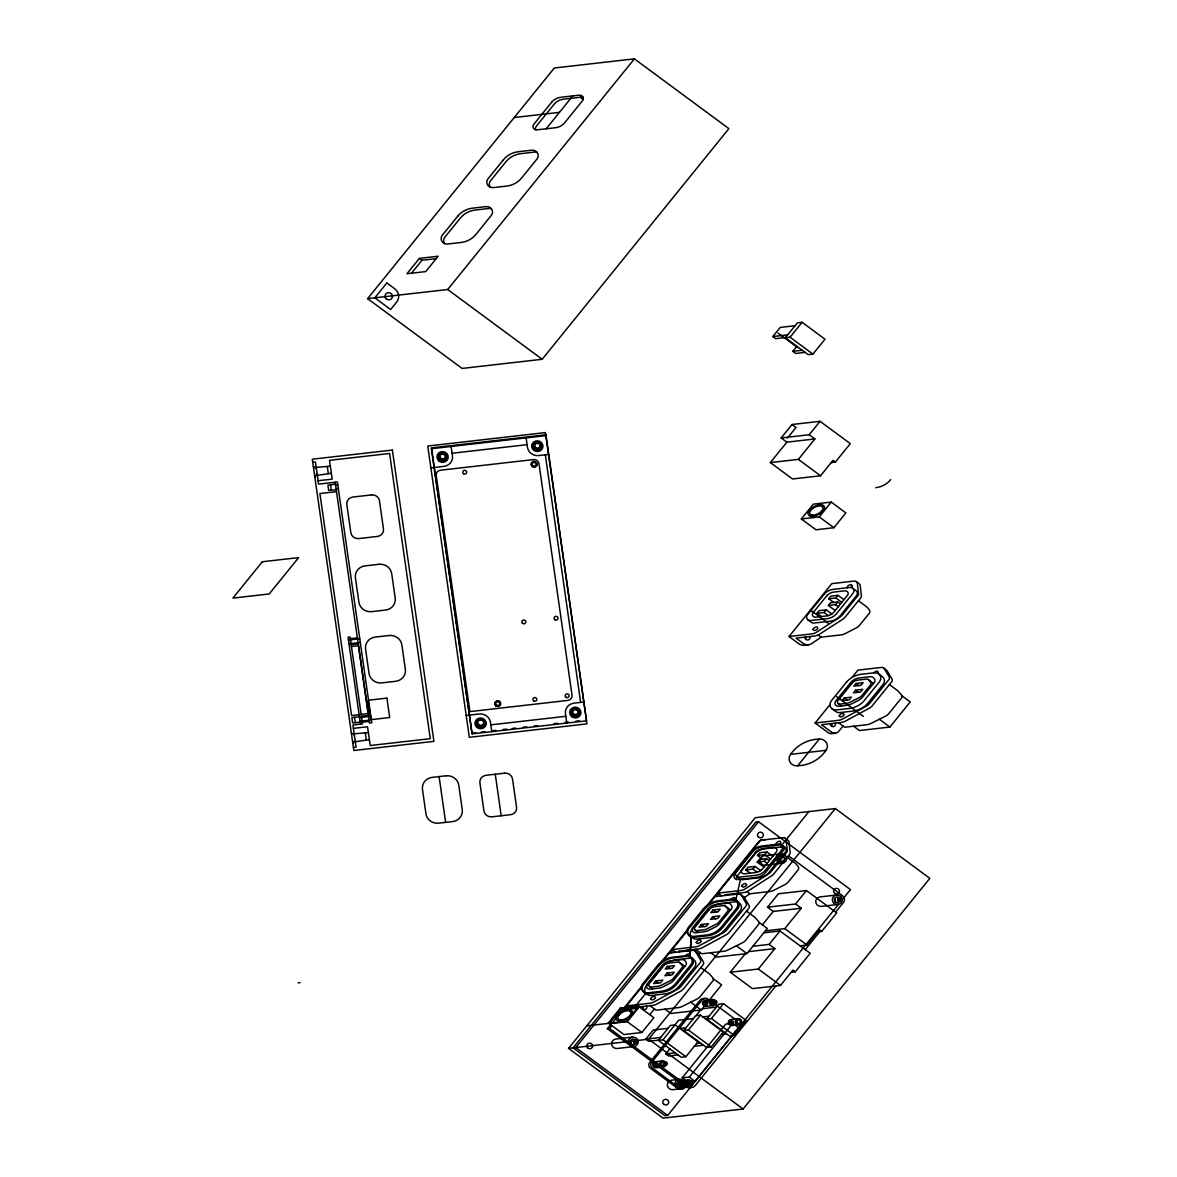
<?xml version="1.0" encoding="UTF-8"?>
<svg xmlns="http://www.w3.org/2000/svg" width="1177" height="1177" viewBox="0 0 1177 1177"><rect width="100%" height="100%" fill="white"/><g stroke="black" fill="none" stroke-linecap="round" stroke-linejoin="round"><path stroke-width="1.5" d="M643.466 991.755L647.041 994.403A5.664 5.37 8.8 0 0 651.234 995.507L664.431 994.006A22.657 21.495 8.8 0 0 679.379 985.929L694.71 967.008A5.664 5.37 8.8 0 0 693.636 959.446L689.781 956.607L691.296 936.995A5.65 5.355 8.8 0 1 691.37 930.595L706.891 911.425A22.657 21.495 8.8 0 1 721.854 903.347L735.375 901.803A5.65 5.355 8.8 0 1 738.111 902.141M689.781 956.607L691.414 937.039M431.4 448.717L431.532 447.863L545.966 434.799L586.514 720.824L472.08 733.889L431.4 448.717L545.834 435.637L545.966 434.799M472.08 733.889L431.532 447.863M740.524 879.263L735.743 900.317L737.994 901.979M852.133 586.131L851.368 584.601A4.811 4.576 8.8 0 0 847.396 586.646L847.366 587.75M367.607 298.649L554.323 68.001L634.388 58.85L728.887 128.631L542.17 359.294L462.105 368.43L367.607 298.649L447.687 289.513L542.17 359.294M419.409 258.366L406.977 273.726L425.721 271.593L438.153 256.218L419.409 258.366L421.984 260.264L436.196 258.646M411.494 273.211L421.984 260.264M546.143 128.793L572.758 95.925M447.687 289.513L634.388 58.85M314.833 477.009L317.143 474.154M352.835 743.393L355.145 740.539M785.471 337.549L775.672 338.667L772.818 336.563L780.204 327.427L795.049 325.735M785.309 337.755L797.388 322.851L802.111 322.307L824.989 339.197L812.91 354.1L808.187 354.645L785.309 337.755L790.047 337.21L812.91 354.1M790.047 337.21L802.111 322.307M805.112 352.364L795.681 353.453L792.827 351.334L796.903 346.303M786.869 442.169L770.346 462.576L798.389 459.383L814.911 438.962L786.869 442.169L781.145 437.947L792.018 424.514L820.06 421.307L850.309 443.641L835.346 462.12L831.212 462.59M787.325 438.212L796.02 427.472L792.018 424.514M781.145 437.947L809.188 434.74L820.06 421.307M770.346 462.576L792.518 478.965L820.56 475.758L833.007 460.398L835.346 462.12M801.331 518.954L813.322 504.153L831.256 502.108L845.88 512.922L833.904 527.708L815.97 529.768L801.331 518.954L819.266 516.909L833.904 527.708M819.266 516.909L831.256 502.108M789.017 636.507L831.83 583.63L854.178 581.07A2.84 2.692 8.8 0 1 857.386 583.527L858.504 593.752A2.84 2.692 8.8 0 1 857.93 595.65L842.305 614.968A11.284 10.711 8.8 0 1 839.745 617.248L816.5 632.196A11.284 10.711 8.8 0 1 811.6 633.932L789.017 636.507L798.815 643.76A7.445 7.062 8.8 0 0 804.318 645.217L808.525 644.731M827.519 594.856L812.954 612.849A2.84 2.692 8.8 0 0 815.587 617.204L826.592 615.939A11.284 10.711 8.8 0 0 834.052 611.922L847.631 595.15A2.84 2.692 8.8 0 0 844.983 590.81L833.978 592.06A11.284 10.711 8.8 0 0 826.519 596.092M821.355 616.542L817 613.32L819.163 610.628L826.283 609.818L831.874 613.953M833.64 602.433L828.74 598.813L830.903 596.136L838.024 595.312L843.953 599.696M835.199 610.51L828.387 605.478L830.565 602.786L837.671 601.977L840.452 604.022M817 613.32L824.106 612.511L826.283 609.818M828.74 598.813L835.847 598.004L838.024 595.312M828.387 605.478L835.508 604.669L837.671 601.977M835.376 733.242L831.815 733.639A4.855 4.605 8.8 0 1 828.225 732.697L815.117 723.002L829.844 704.802M852.03 677.408L857.915 670.125L881.47 667.433A2.84 2.692 8.8 0 1 884.31 668.801L889.047 676.701A2.84 2.692 8.8 0 1 888.841 679.673L869.597 703.449A11.329 10.74 8.8 0 1 866.301 706.171L842.497 719.044A11.329 10.74 8.8 0 1 838.318 720.353L815.117 723.002M844.262 697.976L842.085 700.653L849.206 699.844L851.383 697.152L844.262 697.976L847.116 700.08M856.003 683.469L853.825 686.147L860.946 685.338L863.124 682.66L856.003 683.469L858.857 685.573M855.65 690.134L853.472 692.812L860.593 692.002L862.77 689.31L855.65 690.134L858.504 692.238M568.55 1048.369L755.251 817.706L835.317 808.57L929.815 878.351L743.099 1108.999L663.034 1118.15L568.55 1048.369L648.615 1039.217L743.099 1108.999M797.697 765.771A35.957 34.118 8.8 0 0 825.916 750.455A7.445 7.062 8.8 0 0 819.148 739.068A35.957 34.118 8.8 0 0 790.591 754.383A7.445 7.062 8.8 0 0 797.697 765.771L819.442 738.906M842.305 899.684L850.456 889.606L758.547 821.723L575.744 1047.545L667.668 1115.428L838.51 904.377M843.026 726.018L838.583 731.505A4.855 4.605 8.8 0 1 831.786 732.285L821.531 724.708L841.172 722.457A11.329 10.74 8.8 0 0 845.366 721.148L869.156 708.289A11.329 10.74 8.8 0 0 872.451 705.553L891.695 681.777A2.84 2.692 8.8 0 0 891.901 678.805L887.178 670.905A2.84 2.692 8.8 0 0 886.428 670.096L883.574 667.992M607.906 1023.446L620.338 1008.086L639.096 1005.938L626.65 1021.298L586.764 1025.858M609.318 1023.74L627.253 1021.68L639.229 1006.894L653.868 1017.693L641.877 1032.494L623.942 1034.539L609.318 1023.74L621.294 1008.939L652.588 1005.393A11.329 10.74 8.8 0 0 656.766 1004.084L680.571 991.211A11.329 10.74 8.8 0 0 683.866 988.474L703.11 964.713A2.84 2.692 8.8 0 0 703.302 961.741L698.579 953.841A2.84 2.692 8.8 0 0 697.829 953.017L694.974 950.913M691.855 1087.445L689.619 1087.695A4.973 4.708 8.8 0 1 685.941 1086.724L607.347 1028.683L610.583 1024.667M623.53 1008.674L641.288 986.738M661.798 961.403L686.941 930.345M707.451 905.01L758.709 841.687A4.973 4.708 8.8 0 1 761.99 839.922L764.226 839.672M612.423 1022.931L622.913 1009.984L637.14 1008.351M629.371 1008.042L626.517 1005.923L641.244 987.724M663.431 960.329L669.33 953.046L692.87 950.354A2.84 2.692 8.8 0 1 695.725 951.722L700.447 959.623A2.84 2.692 8.8 0 1 700.241 962.595L680.997 986.37A11.329 10.74 8.8 0 1 677.702 989.092L653.912 1001.965A11.329 10.74 8.8 0 1 649.719 1003.275L626.517 1005.923M675.922 952.296L672.17 949.53L686.897 931.331M709.084 903.921L714.983 896.639L738.538 893.946A2.84 2.692 8.8 0 1 741.378 895.329L746.1 903.215A2.84 2.692 8.8 0 1 745.909 906.202L726.665 929.962A11.329 10.74 8.8 0 1 723.369 932.699L699.565 945.558A11.329 10.74 8.8 0 1 695.386 946.867L672.17 949.53M717.823 893.122L760.636 840.246L782.999 837.686A2.84 2.692 8.8 0 1 786.207 840.128L787.31 850.368A2.84 2.692 8.8 0 1 786.751 852.266L771.126 871.568A11.284 10.711 8.8 0 1 768.566 873.864L745.321 888.812A11.284 10.711 8.8 0 1 740.421 890.548L717.823 893.122L721.575 895.888M607.347 1028.683L609.583 1028.418L611.863 1025.608M625.767 1008.424L627.312 1006.512M670.728 952.884L672.979 950.119M716.396 896.477L718.632 893.711M756.325 851.471L741.76 869.465A2.84 2.692 8.8 0 0 744.408 873.805L755.413 872.554A11.284 10.711 8.8 0 0 762.873 868.523L776.437 851.765A2.84 2.692 8.8 0 0 773.804 847.411L762.799 848.676A11.284 10.711 8.8 0 0 755.34 852.692M655.663 980.897L653.485 983.575L660.606 982.766L662.783 980.088L655.663 980.897L658.517 983.001M667.403 966.391L665.226 969.083L672.347 968.259L674.524 965.581L667.403 966.391L670.257 968.509M701.315 924.489L699.138 927.182L706.259 926.373L708.436 923.68L701.315 924.489L704.184 926.608M713.056 909.998L710.879 912.675L717.999 911.866L720.177 909.174L713.056 909.998L715.925 912.101M750.161 873.143L745.806 869.935L747.983 867.243L755.104 866.434L760.695 870.553M762.461 859.048L757.547 855.429L759.724 852.736L766.845 851.927L772.759 856.297M667.05 973.055L664.887 975.733L671.993 974.924L674.171 972.246L667.05 973.055L669.919 975.159M712.718 916.648L710.54 919.34L717.646 918.531L719.824 915.838L712.718 916.648L715.572 918.766M764.005 867.111L757.194 862.094L759.371 859.401L766.492 858.592L769.258 860.637M745.806 869.935L752.927 869.112L755.104 866.434M757.547 855.429L764.667 854.62L766.845 851.927M757.194 862.094L764.314 861.27L766.492 858.592M781.822 845.027L808.908 811.586M649.984 1014.427L654.427 1008.939M698.77 954.164L700.094 952.546M853.619 726.224L859.46 730.534L889.886 727.062L910.218 701.948L901.891 695.798M658.458 1040.144L648.645 1041.262L645.79 1039.159L653.191 1030.022L668.021 1028.33M648.615 1039.217L835.317 808.57M658.296 1040.35L670.36 1025.432L675.098 1024.902L697.961 1041.792L685.897 1056.696L681.159 1057.226L658.296 1040.35L663.034 1039.806L685.897 1056.696M765.359 930.845L784.779 928.624L801.302 908.217L773.26 911.425L767.536 907.202L778.409 893.77L806.451 890.562L836.7 912.896L821.737 931.375L817.618 931.846M663.034 1039.806L678.57 1020.268L693.415 1018.576M762.387 924.857L773.26 911.425M763.741 932.831L779.998 930.978L810.232 953.311L795.284 971.79L792.945 970.054L780.498 985.429L752.456 988.621L730.284 972.246L745.232 953.782M696.004 1015.663L700.521 1010.072M678.084 1054.96L668.654 1056.034L665.799 1053.93L669.875 1048.898M665.02 1009.145L670.875 1013.456L701.301 1009.984L721.619 984.869L713.306 978.72M710.687 952.737L716.528 957.063L746.954 953.591L767.286 928.476L758.959 922.327M682.719 1030.522L688.413 1030.052L700.477 1015.148L723.34 1032.038L711.276 1046.941L706.553 1047.486L683.675 1030.596L695.739 1015.692L700.477 1015.148M767.536 907.202L795.578 903.995L806.451 890.562M706.671 1019.12L718.735 1004.216L723.472 1003.672L746.336 1020.562L734.271 1035.466L729.534 1036.01L706.671 1019.12L711.408 1018.576L734.271 1035.466M752.883 946.264L769.125 944.41L779.998 930.978M711.408 1018.576L723.472 1003.672M730.284 972.246L758.326 969.039L774.849 948.633L769.125 944.41M682.174 1077.882L725.665 1024.167L732.785 1023.357L738.494 1027.58L695.018 1081.295L687.898 1082.104L682.174 1077.882L689.295 1077.073L695.018 1081.295M689.295 1077.073L732.785 1023.357M689.81 1081.884L685.426 1087.298A4.237 4.031 8.8 0 1 679.482 1087.975L652.441 1068.01A4.237 4.031 8.8 0 1 651.631 1062.345L702.183 999.906A4.237 4.031 8.8 0 1 708.127 999.229L735.169 1019.194A4.237 4.031 8.8 0 1 735.978 1024.858L735.537 1025.388M800.066 945.793L806.951 945.013L819.398 929.653L821.737 931.375M775.849 985.958L695.136 1085.665A4.973 4.708 8.8 0 1 688.177 1086.459L609.583 1028.418M805.259 949.633L819.854 931.596M835.626 912.116L843.497 902.391A4.973 4.708 8.8 0 0 842.541 895.771L788.443 855.811M635.183 1006.394L645.746 993.447A5.65 5.355 8.8 0 1 645.717 987.003L661.239 967.818A22.657 21.495 8.8 0 1 676.201 959.755L689.722 958.21A5.65 5.355 8.8 0 1 692.459 958.549L692.429 958.534M858.416 600.711L866.713 606.846A2.84 2.692 8.8 0 1 867.243 607.347L869.317 609.951A2.84 2.692 8.8 0 1 869.317 613.217L859.681 625.134A11.284 10.711 8.8 0 1 856.165 627.974L844.983 633.697A11.284 10.711 8.8 0 1 841.04 634.889L821.075 637.169L811.939 643.466A7.445 7.062 8.8 0 1 803.023 643.275L796.079 638.14L814.469 636.036A11.284 10.711 8.8 0 0 819.354 634.315L842.6 619.367A11.284 10.711 8.8 0 0 845.16 617.072L860.799 597.769A2.84 2.692 8.8 0 0 861.358 595.871L860.255 585.631A2.84 2.692 8.8 0 0 859.136 583.748L856.282 581.629M744.335 897.61L749.881 893.77L769.846 891.489A11.284 10.711 8.8 0 0 773.804 890.312L784.985 884.589A11.284 10.711 8.8 0 0 788.487 881.75L798.138 869.832A2.84 2.692 8.8 0 0 798.124 866.552L796.064 863.962A2.84 2.692 8.8 0 0 795.52 863.447L787.222 857.312M317.304 475.317L331.384 473.286M355.322 741.716L369.387 739.671M336.21 489.691L328.648 490.397L327.897 485.174L335.43 484.159M360.191 722.178L352.629 722.884L351.879 717.661L359.412 716.646M514.231 117.523L559.458 112.359M772.818 336.563L787.648 334.856M792.827 351.334L802.258 350.26M312.729 462.267L315.407 461.958L318.57 484.1L337.387 481.996L371.755 722.81L369.504 723.061L335.151 482.202M316.186 467.387L330.369 466.195M452.086 453.248L527.09 444.671M318.084 480.746L332.208 479.142L329.531 460.339L389.602 453.483L430.282 738.67L370.211 745.527L367.533 726.739L353.409 728.357M430.87 467.872L443.935 466.372A9.96 9.445 8.8 0 0 452.454 455.852L451.115 446.451M548.511 454.425L538.654 455.558A9.96 9.445 8.8 0 1 527.458 447.289L526.119 437.888M335.548 485.056L337.799 484.806M336.092 488.793L338.329 488.543M336.49 491.648L319.909 493.546L351.585 715.557L359.132 714.704M350.349 638.684L357.352 637.875M348.48 640.082L359.765 638.758M349.01 643.745L360.294 642.495M351.202 644.687L358.205 643.878M351.467 646.511L358.573 645.702L368.254 713.542L361.133 714.351M361.398 716.19L368.416 715.381M359.544 717.587L370.814 716.263M360.059 721.251L371.344 720M362.251 722.192L369.269 721.383M466.195 715.469L479.26 713.983A9.96 9.445 8.8 0 1 490.456 722.251L491.795 731.638M583.836 702.036L573.979 703.155A9.96 9.445 8.8 0 0 565.46 713.674L566.799 723.075M354.189 733.786L368.372 732.594M490.824 724.855L565.843 716.293M472.212 733.05L475.846 732.638M481.29 732.02L484.924 731.594M492.192 730.77L495.826 730.358M503.094 729.519L506.728 729.107M512.172 728.489L515.806 728.077M523.074 727.239L526.707 726.827M533.975 726.003L537.609 725.576M553.955 723.708L557.589 723.296M564.857 722.472L568.491 722.06M575.744 721.221L579.378 720.81M353.424 747.454L356.087 747.145L352.923 725.003L362.501 723.899L350.113 637.037L348.083 637.272L360.471 724.135M790.606 754.383L826.18 750.323M758.547 821.723L755.869 822.032L573.067 1047.854L664.99 1115.737L667.668 1115.428M780.895 853.855L764.314 855.753A5.002 4.752 8.8 0 0 760.033 861.034A5.002 4.752 8.8 0 0 765.668 865.198L782.249 863.3M836.641 895.02L820.06 896.918A5.002 4.752 8.8 0 0 815.779 902.2A5.002 4.752 8.8 0 0 821.399 906.364L837.98 904.466M298.105 982.869L300.135 982.633M685.867 955.695L672.67 957.21A22.657 21.495 8.8 0 0 657.722 965.272L642.392 984.207A5.664 5.37 8.8 0 0 647.659 992.873L660.856 991.358A22.657 21.495 8.8 0 0 675.819 983.295L691.134 964.36A5.664 5.37 8.8 0 0 685.911 955.695M748.528 951.634L774.849 948.633M791.15 972.261L795.284 971.79M704.994 998.39L702.963 998.626A4.237 4.031 8.8 0 0 700.153 1000.141L649.616 1062.581A4.237 4.031 8.8 0 0 650.41 1068.245L677.452 1088.21A4.237 4.031 8.8 0 0 680.6 1089.049L682.616 1088.813M712.306 999.523L705.288 1000.318A3.178 3.016 8.8 0 0 702.566 1003.687A3.178 3.016 8.8 0 0 706.156 1006.32L713.159 1005.526M702.331 1008.704L716.396 1007.1M702.89 1016.928L709.01 1016.237M705.759 1019.047L706.833 1018.914M738.097 1018.664L731.079 1019.459A3.178 3.016 8.8 0 0 728.357 1022.828A3.178 3.016 8.8 0 0 731.947 1025.461L738.95 1024.667M679.85 1028.418L686.014 1027.712M632.535 1037.143L615.954 1039.026A5.002 4.752 8.8 0 0 611.672 1044.323A5.002 4.752 8.8 0 0 617.307 1048.472L633.888 1046.574M645.79 1039.159L660.635 1037.452M721.516 1034.303L726.459 1033.744M696.519 1043.572L700.609 1043.102M694.342 1046.265L703.478 1045.22M665.799 1053.93L675.23 1052.856M662.519 1060.904L655.501 1061.713A3.178 3.016 8.8 0 0 652.794 1065.067A3.178 3.016 8.8 0 0 656.369 1067.716L663.372 1066.906M679.232 1079.338L671.699 1080.192A5.002 4.752 8.8 0 0 667.418 1085.474A5.002 4.752 8.8 0 0 673.038 1089.637L680.586 1088.769M688.516 1080.015L681.512 1080.824A3.178 3.016 8.8 0 0 678.791 1084.179A3.178 3.016 8.8 0 0 682.366 1086.827L689.384 1086.018M580.187 97.264L583.203 99.486M777.938 333.047L797.947 347.818M809.188 434.74L814.911 438.962M798.389 459.383L820.56 475.758M821.929 506.375L824.591 508.346M810.673 514.687L812.821 516.276M852.648 588.147L856.017 590.648A3.56 3.384 8.8 0 1 856.694 595.385L839.937 616.086A14.168 13.447 8.8 0 1 830.579 621.147L813.94 623.045A3.56 3.384 8.8 0 1 811.306 622.339L807.937 619.852M835.847 598.004L841.776 602.374M835.508 604.669L838.274 606.714M824.106 612.511L828.314 615.615M810.423 610.069L828.431 623.369M878.66 673.891L882.235 676.525A5.664 5.37 8.8 0 1 883.309 684.072L867.979 703.007A22.657 21.495 8.8 0 1 853.016 711.085L839.834 712.585A5.664 5.37 8.8 0 1 835.641 711.467L832.065 708.834M889.429 684.587L897.507 690.561A2.84 2.692 8.8 0 1 897.933 690.943L901.288 694.665A2.84 2.692 8.8 0 1 901.405 698.079L889.062 713.321A11.329 10.74 8.8 0 1 885.428 716.219L870.7 723.575A11.329 10.74 8.8 0 1 866.846 724.708L844.689 727.239L838.612 722.752M818.133 634.991L821.075 637.169M868.008 679.394L873.525 683.469M879.337 719.265L889.886 727.062M836.523 696.563L863.418 716.425M838.201 703.684L841.231 705.935M313.317 466.313L316.348 468.564M785.103 838.245L787.957 840.349A2.84 2.692 8.8 0 1 789.061 842.246L790.164 852.472A2.84 2.692 8.8 0 1 789.605 854.37L773.98 873.687A11.284 10.711 8.8 0 1 771.421 875.968L748.175 890.915A11.284 10.711 8.8 0 1 743.275 892.652L724.885 894.755L725.768 895.403M781.454 844.762L784.838 847.249A3.56 3.384 8.8 0 1 785.515 852.001L768.758 872.701A14.168 13.447 8.8 0 1 759.4 877.748L742.746 879.646A3.56 3.384 8.8 0 1 740.112 878.954L736.743 876.468M781.116 846.984L784.132 849.206M764.667 854.62L770.582 858.989M764.314 861.27L767.08 863.315M752.927 869.112L757.135 872.216M795.578 903.995L801.302 908.217M746.939 891.607L749.881 893.77M740.627 894.505L743.496 896.624A2.84 2.692 8.8 0 1 744.232 897.433L748.969 905.334A2.84 2.692 8.8 0 1 748.763 908.306L729.519 932.081A11.329 10.74 8.8 0 1 726.224 934.803L702.419 947.676A11.329 10.74 8.8 0 1 698.241 948.986L678.585 951.222L679.467 951.884M784.779 928.624L806.951 945.013M735.713 900.405L739.288 903.053A5.664 5.37 8.8 0 1 740.362 910.601L725.047 929.536A22.657 21.495 8.8 0 1 710.084 937.598L696.887 939.114A5.664 5.37 8.8 0 1 692.694 937.995L689.133 935.362M746.483 911.116L754.56 917.089A2.84 2.692 8.8 0 1 754.987 917.471L758.341 921.194A2.84 2.692 8.8 0 1 758.459 924.592L746.115 939.849A11.329 10.74 8.8 0 1 742.496 942.748L727.754 950.089A11.329 10.74 8.8 0 1 723.899 951.237L701.742 953.767L695.681 949.28M725.061 905.922L730.579 909.998M736.39 945.793L746.954 953.591M758.326 969.039L780.498 985.429M695.254 930.213L698.299 932.449M700.83 967.523L708.907 973.482A2.84 2.692 8.8 0 1 709.334 973.865L712.688 977.601A2.84 2.692 8.8 0 1 712.806 981L700.462 996.242A11.329 10.74 8.8 0 1 696.828 999.141L682.101 1006.497A11.329 10.74 8.8 0 1 678.246 1007.63L656.089 1010.16L650.013 1005.673M679.409 962.33L684.926 966.405M351.32 732.712L354.351 734.948M690.737 1002.186L701.301 1009.984M649.601 986.606L652.647 988.857M688.413 1030.052L711.276 1046.941M629.901 1011.161L632.564 1013.132M620.338 1008.086L622.913 1009.984M627.253 1021.68L641.877 1032.494M618.661 1019.473L620.809 1021.048M776.173 844.365L776.217 843.262A4.811 4.576 8.8 0 1 780.042 841.217L780.939 842.747A4.811 4.576 8.8 0 1 779.571 844.056M545.319 454.793L580.629 702.389M495.267 774.245L501.196 815.764M439.095 776.585L445.627 822.37M330.575 484.88L331.311 490.103M327.309 466.548L328.324 473.64M365.311 732.933L366.327 740.024M354.557 717.367L355.292 722.59M831.595 723.561A2.501 2.369 8.8 0 1 831.433 726.121M877.748 673.332A4.811 4.576 8.8 0 0 878.38 672.597L877.468 671.067A4.811 4.576 8.8 0 0 873.849 672.847M835.155 723.149A2.501 2.369 8.8 0 1 833.316 726.636A2.501 2.369 8.8 0 1 830.55 723.678M805.406 637.081A2.413 2.28 8.8 0 1 805.568 639.037M809.599 636.595A2.413 2.28 8.8 0 1 807.849 639.994A2.413 2.28 8.8 0 1 805.186 637.095M852.133 586.131A4.811 4.576 8.8 0 1 850.75 587.441M680.703 1082.384A1.942 1.839 8.8 0 1 681.145 1085.488M654.809 1063.258A1.942 1.839 8.8 0 1 655.251 1066.362M733.139 1023.622A1.942 1.839 8.8 0 0 732.903 1021.092A1.942 1.839 8.8 0 0 730.255 1021.121A1.942 1.839 8.8 0 1 731.329 1023.519M730.167 1023.652A1.942 1.839 8.8 0 1 730.255 1021.121M642.995 1006.482A2.501 2.369 8.8 0 1 642.833 1009.042M689.148 956.268A4.811 4.576 8.8 0 0 689.781 955.518L688.942 953.988A4.811 4.576 8.8 0 0 685.249 955.768M646.556 1006.07A2.501 2.369 8.8 0 1 644.716 1009.557A2.501 2.369 8.8 0 1 641.951 1006.6M688.648 950.074A2.501 2.369 8.8 0 1 688.928 950.81M734.816 899.861A4.811 4.576 8.8 0 0 735.434 899.125L734.61 897.595A4.811 4.576 8.8 0 0 730.917 899.36M687.545 950.957A2.501 2.369 8.8 0 1 687.603 950.192M692.208 949.677A2.501 2.369 8.8 0 1 692.488 950.398M734.213 893.681A2.413 2.28 8.8 0 1 734.492 894.417M733.933 894.476A2.413 2.28 8.8 0 1 734.007 893.711M738.42 893.211A2.413 2.28 8.8 0 1 738.7 893.932M634.109 1040.203A1.971 1.883 8.8 0 1 634.55 1043.263M689.854 1081.369A1.971 1.883 8.8 0 1 690.296 1084.429M762.976 839.966A4.973 4.708 8.8 0 1 765.521 839.687M838.215 898.08A1.971 1.883 8.8 0 1 838.657 901.141M704.479 1001.892A1.942 1.839 8.8 0 1 704.935 1004.996M663.96 1062.243A1.971 1.883 8.8 0 1 664.387 1065.303M713.63 1000.862A1.971 1.883 8.8 0 1 714.071 1003.922M630.489 1040.792A2.766 2.634 8.8 0 1 630.872 1043.499M778.85 857.518A2.766 2.634 8.8 0 1 779.233 860.225M834.596 898.684A2.766 2.634 8.8 0 1 834.979 901.376M677.187 1082.987A2.766 2.634 8.8 0 1 677.569 1085.694M444.715 243.683A5.65 5.355 8.8 0 1 444.774 237.283L460.31 218.113A22.657 21.495 8.8 0 1 475.258 210.036L488.793 208.491A5.65 5.355 8.8 0 1 491.53 208.829M490.368 187.29A5.65 5.355 8.8 0 1 490.441 180.89L505.963 161.705A22.657 21.495 8.8 0 1 520.925 153.643L534.446 152.098A5.65 5.355 8.8 0 1 537.183 152.421M582.998 97.102A3.516 3.34 8.8 0 0 581.924 97.073L563.518 99.162A14.168 13.447 8.8 0 0 554.161 104.209L536.241 126.351A3.516 3.34 8.8 0 0 535.859 129.808M783.941 846.822A3.516 3.34 8.8 0 0 782.852 846.778L764.447 848.882A14.168 13.447 8.8 0 0 755.09 853.928L737.17 876.071A3.516 3.34 8.8 0 0 736.802 879.528M890.709 479.613A22.657 21.495 8.8 0 1 875.762 487.675M650.601 998.876L651.764 999.876A4.811 4.576 8.8 0 0 655.545 997.816L654.78 996.301A4.811 4.576 8.8 0 0 650.807 998.346L650.631 998.729M696.269 942.468L697.417 943.468A4.811 4.576 8.8 0 0 701.198 941.423L700.359 939.893A4.811 4.576 8.8 0 0 696.46 941.953L696.269 942.468M741.76 886.09L742.922 887.09A4.811 4.576 8.8 0 0 746.704 885.03L745.791 883.515A4.811 4.576 8.8 0 0 741.966 885.56L741.775 886.016M812.954 629.474L814.101 630.475A4.811 4.576 8.8 0 0 817.883 628.43L816.985 626.9A4.811 4.576 8.8 0 0 813.16 628.959L812.954 629.474M839.201 715.94L840.363 716.955A4.811 4.576 8.8 0 0 844.144 714.895L843.232 713.38A4.811 4.576 8.8 0 0 839.407 715.425L839.216 715.881M386.85 282.951L374.816 297.825L390.646 309.522L396.664 302.092A9.96 9.445 8.8 0 0 394.781 288.792L386.85 282.951M457.735 216.215L442.214 235.385A5.65 5.355 8.8 0 0 447.451 244.022L460.972 242.477A22.657 21.495 8.8 0 0 475.935 234.414L491.456 215.229A5.65 5.355 8.8 0 0 486.219 206.593L472.698 208.138A22.657 21.495 8.8 0 0 457.735 216.215M503.388 159.807L487.867 178.978A5.65 5.355 8.8 0 0 493.119 187.629L506.64 186.084A22.657 21.495 8.8 0 0 521.588 178.007L537.124 158.836A5.65 5.355 8.8 0 0 531.872 150.185L518.351 151.73A22.657 21.495 8.8 0 0 503.388 159.807M551.586 102.311L533.667 124.453A3.516 3.34 8.8 0 0 536.947 129.838L555.353 127.749A14.168 13.447 8.8 0 0 564.71 122.702L582.63 100.56A3.516 3.34 8.8 0 0 579.349 95.16L560.943 97.264A14.168 13.447 8.8 0 0 551.586 102.311M262.339 561.753L232.899 598.107L269.195 593.973L298.634 557.604L262.339 561.753M824.018 594.4L807.26 615.1A3.56 3.384 8.8 0 0 810.556 620.544L827.21 618.646A14.168 13.447 8.8 0 0 836.567 613.6L853.325 592.899A3.56 3.384 8.8 0 0 850.015 587.455L833.375 589.353A14.168 13.447 8.8 0 0 824.018 594.4M846.307 682.351L830.991 701.286A5.664 5.37 8.8 0 0 836.258 709.952L849.456 708.436A22.657 21.495 8.8 0 0 864.404 700.374L879.734 681.439A5.664 5.37 8.8 0 0 874.511 672.773L861.27 674.274A22.657 21.495 8.8 0 0 846.307 682.351M850.706 682.572L835.552 701.286A3.237 3.075 8.8 0 0 838.568 706.229L846.881 705.288A12.947 12.285 8.8 0 0 851.295 703.993L858.268 700.506A12.947 12.285 8.8 0 0 862.417 697.196L874.349 682.439A3.237 3.075 8.8 0 0 874.217 678.57L873.481 677.731A3.237 3.075 8.8 0 0 870.597 676.657L859.254 677.952A12.947 12.285 8.8 0 0 850.706 682.572M852.045 683.19L837.789 700.801A2.163 2.045 8.8 0 0 839.789 704.111L846.646 703.331A8.636 8.195 8.8 0 0 849.573 702.463L859.239 697.637A8.636 8.195 8.8 0 0 861.991 695.43L870.686 684.705A2.163 2.045 8.8 0 0 870.597 682.116L868.523 679.82A2.163 2.045 8.8 0 0 866.61 679.114L857.739 680.115A8.636 8.195 8.8 0 0 852.045 683.19M703.375 908.879L688.045 927.8A5.664 5.37 8.8 0 0 693.312 936.465L706.509 934.965A22.657 21.495 8.8 0 0 721.472 926.887L736.787 907.967A5.664 5.37 8.8 0 0 731.564 899.287L718.338 900.802A22.657 21.495 8.8 0 0 703.375 908.879M658.664 965.92L643.142 985.105A5.65 5.355 8.8 0 0 648.38 993.741L661.915 992.196A22.657 21.495 8.8 0 0 676.863 984.119L692.385 964.949A5.65 5.355 8.8 0 0 687.147 956.312L673.627 957.857A22.657 21.495 8.8 0 0 658.664 965.92M704.317 909.527L688.795 928.697A5.65 5.355 8.8 0 0 694.047 937.333L707.568 935.789A22.657 21.495 8.8 0 0 722.531 927.726L738.053 908.541A5.65 5.355 8.8 0 0 732.8 899.905L719.279 901.45A22.657 21.495 8.8 0 0 704.317 909.527M752.824 851.015L736.066 871.716A3.56 3.384 8.8 0 0 739.377 877.159L756.017 875.261A14.168 13.447 8.8 0 0 765.374 870.215L782.131 849.514A3.56 3.384 8.8 0 0 778.821 844.056L762.181 845.969A14.168 13.447 8.8 0 0 752.824 851.015M752.515 852.03L734.595 874.173A3.516 3.34 8.8 0 0 737.876 879.557L756.281 877.453A14.168 13.447 8.8 0 0 765.638 872.407L783.558 850.28A3.516 3.34 8.8 0 0 780.277 844.88L761.872 846.984A14.168 13.447 8.8 0 0 752.515 852.03M662.107 965.493L646.953 984.207A3.237 3.075 8.8 0 0 649.969 989.166L658.281 988.209A12.947 12.285 8.8 0 0 662.695 986.914L669.669 983.428A12.947 12.285 8.8 0 0 673.818 980.117L685.764 965.361A3.237 3.075 8.8 0 0 685.632 961.491L684.882 960.667A3.237 3.075 8.8 0 0 681.998 959.593L670.655 960.888A12.947 12.285 8.8 0 0 662.107 965.493M707.76 909.1L692.62 927.8A3.237 3.075 8.8 0 0 695.622 932.758L703.949 931.801A12.947 12.285 8.8 0 0 708.348 930.507L715.336 927.02A12.947 12.285 8.8 0 0 719.471 923.71L731.417 908.968A3.237 3.075 8.8 0 0 731.285 905.084L730.534 904.26A3.237 3.075 8.8 0 0 727.666 903.186L716.307 904.48A12.947 12.285 8.8 0 0 707.76 909.1M663.445 966.126L649.189 983.737A2.163 2.045 8.8 0 0 651.19 987.032L658.046 986.252A8.636 8.195 8.8 0 0 660.974 985.384L670.64 980.573A8.636 8.195 8.8 0 0 673.391 978.352L682.086 967.626A2.163 2.045 8.8 0 0 681.998 965.052L679.923 962.742A2.163 2.045 8.8 0 0 678.011 962.036L669.139 963.051A8.636 8.195 8.8 0 0 663.445 966.126M709.098 909.718L694.842 927.329A2.163 2.045 8.8 0 0 696.843 930.624L703.699 929.845A8.636 8.195 8.8 0 0 706.641 928.977L716.293 924.166A8.636 8.195 8.8 0 0 719.059 921.959L727.739 911.233A2.163 2.045 8.8 0 0 727.651 908.644L725.591 906.349A2.163 2.045 8.8 0 0 723.664 905.628L714.807 906.643A8.636 8.195 8.8 0 0 709.098 909.718M392.368 450.07L312.302 459.207L353.85 750.499L433.916 741.348L392.368 450.07M545.392 432.592L427.766 446.024L469.314 737.317L586.955 723.87L545.392 432.592M533.402 459.604L440.478 470.212A4.973 4.708 8.8 0 0 436.226 475.464L469.917 711.599L567.77 700.418A4.973 4.708 8.8 0 0 572.007 695.18L538.992 463.723A4.973 4.708 8.8 0 0 533.402 459.604M371.476 494.914L352.865 497.047A7.077 6.724 8.8 0 0 346.818 504.521L350.834 532.681A7.077 6.724 8.8 0 0 358.794 538.566L377.405 536.432A7.077 6.724 8.8 0 0 383.467 528.959L379.45 500.799A7.077 6.724 8.8 0 0 371.476 494.914M378.965 564.283L365.091 565.872A11.329 10.74 8.8 0 0 355.41 577.833L358.897 602.256A11.329 10.74 8.8 0 0 371.623 611.657L385.497 610.069A11.329 10.74 8.8 0 0 395.192 598.107L391.706 573.685A11.329 10.74 8.8 0 0 378.965 564.283M389.131 635.506L375.257 637.095A11.329 10.74 8.8 0 0 365.561 649.057L369.048 673.479A11.329 10.74 8.8 0 0 381.789 682.881L395.663 681.292A11.329 10.74 8.8 0 0 405.344 669.33L401.872 644.908A11.329 10.74 8.8 0 0 389.131 635.506M386.924 698.123L368.166 700.256L370.932 719.662L389.69 717.514L386.924 698.123M446.024 775.79L432.15 777.379A11.329 10.74 8.8 0 0 422.469 789.34L425.942 813.763A11.329 10.74 8.8 0 0 438.683 823.164L452.557 821.59A11.329 10.74 8.8 0 0 462.252 809.614L458.765 785.191A11.329 10.74 8.8 0 0 446.024 775.79M504.58 773.186L485.969 775.305A7.077 6.724 8.8 0 0 479.907 782.793L483.924 810.953A7.077 6.724 8.8 0 0 491.883 816.823L510.494 814.705A7.077 6.724 8.8 0 0 516.556 807.216L512.539 779.071A7.077 6.724 8.8 0 0 504.58 773.186M812.66 515.188A12.506 11.873 8.8 0 0 822.473 509.862A2.589 2.457 8.8 0 0 820.119 505.904A12.506 11.873 8.8 0 0 810.188 511.23A2.589 2.457 8.8 0 0 812.66 515.188M811.703 516.35A15.639 14.845 8.8 0 0 823.988 509.7A3.237 3.075 8.8 0 0 821.046 504.742A15.639 14.845 8.8 0 0 808.614 511.406A3.237 3.075 8.8 0 0 811.703 516.35M634.226 1043.057A1.971 1.883 8.8 0 0 637.404 1041.91A1.971 1.883 8.8 0 0 634.727 1039.835A1.971 1.883 8.8 0 0 634.226 1043.057M689.957 1084.208A1.971 1.883 8.8 0 0 693.15 1083.075A1.971 1.883 8.8 0 0 690.472 1081.001A1.971 1.883 8.8 0 0 689.957 1084.208M620.632 1019.973A12.506 11.873 8.8 0 0 630.445 1014.648A2.589 2.457 8.8 0 0 628.091 1010.675A12.506 11.873 8.8 0 0 618.16 1016.016A2.589 2.457 8.8 0 0 620.632 1019.973M619.69 1021.136A15.639 14.845 8.8 0 0 631.961 1014.471A3.237 3.075 8.8 0 0 629.018 1009.528A15.639 14.845 8.8 0 0 616.601 1016.192A3.237 3.075 8.8 0 0 619.69 1021.136M680.733 1085.238A1.942 1.839 8.8 0 0 683.852 1084.12A1.942 1.839 8.8 0 0 681.233 1082.09A1.942 1.839 8.8 0 0 680.733 1085.238M654.839 1066.112A1.942 1.839 8.8 0 0 657.958 1065.008A1.942 1.839 8.8 0 0 655.339 1062.963A1.942 1.839 8.8 0 0 654.839 1066.112M838.318 900.935A1.971 1.883 8.8 0 0 841.511 899.802A1.971 1.883 8.8 0 0 838.833 897.727A1.971 1.883 8.8 0 0 838.318 900.935M704.508 1004.746A1.942 1.839 8.8 0 0 707.642 1003.628A1.942 1.839 8.8 0 0 705.008 1001.598A1.942 1.839 8.8 0 0 704.508 1004.746M664.063 1065.082A1.971 1.883 8.8 0 0 667.241 1063.949A1.971 1.883 8.8 0 0 664.578 1061.875A1.971 1.883 8.8 0 0 664.063 1065.082M713.748 1003.716A1.971 1.883 8.8 0 0 716.925 1002.583A1.971 1.883 8.8 0 0 714.248 1000.509A1.971 1.883 8.8 0 0 713.748 1003.716M737.332 1023.063A1.913 1.81 8.8 0 0 740.407 1021.96A1.913 1.81 8.8 0 0 737.832 1019.973A1.913 1.81 8.8 0 0 737.332 1023.063M736.537 1023.99A3.178 3.016 8.8 0 0 741.672 1022.166A3.178 3.016 8.8 0 0 737.361 1018.826A3.178 3.016 8.8 0 0 736.537 1023.99M711.541 1003.922A1.913 1.81 8.8 0 0 714.616 1002.819A1.913 1.81 8.8 0 0 712.041 1000.833A1.913 1.81 8.8 0 0 711.541 1003.922M710.746 1004.864A3.178 3.016 8.8 0 0 715.881 1003.025A3.178 3.016 8.8 0 0 711.57 999.7A3.178 3.016 8.8 0 0 710.746 1004.864M661.754 1065.303A1.913 1.81 8.8 0 0 664.828 1064.214A1.913 1.81 8.8 0 0 662.254 1062.213A1.913 1.81 8.8 0 0 661.754 1065.303M660.959 1066.244A3.178 3.016 8.8 0 0 666.094 1064.405A3.178 3.016 8.8 0 0 661.783 1061.08A3.178 3.016 8.8 0 0 660.959 1066.244M687.765 1084.414A1.913 1.81 8.8 0 0 690.825 1083.326A1.913 1.81 8.8 0 0 688.251 1081.325A1.913 1.81 8.8 0 0 687.765 1084.414M686.971 1085.356A3.178 3.016 8.8 0 0 692.091 1083.517A3.178 3.016 8.8 0 0 687.795 1080.192A3.178 3.016 8.8 0 0 686.971 1085.356M463.458 473.654A1.971 1.883 8.8 0 0 466.651 472.521A1.971 1.883 8.8 0 0 463.973 470.447A1.971 1.883 8.8 0 0 463.458 473.654M496.488 705.111A1.971 1.883 8.8 0 0 499.666 703.978A1.971 1.883 8.8 0 0 496.988 701.904A1.971 1.883 8.8 0 0 496.488 705.111M565.872 697.181A1.971 1.883 8.8 0 0 569.065 696.048A1.971 1.883 8.8 0 0 566.387 693.974A1.971 1.883 8.8 0 0 565.872 697.181M532.857 465.724A1.971 1.883 8.8 0 0 536.035 464.591A1.971 1.883 8.8 0 0 533.372 462.517A1.971 1.883 8.8 0 0 532.857 465.724M533.637 700.874A1.971 1.883 8.8 0 0 536.815 699.726A1.971 1.883 8.8 0 0 534.152 697.667A1.971 1.883 8.8 0 0 533.637 700.874M522.573 623.369A1.971 1.883 8.8 0 0 525.766 622.236A1.971 1.883 8.8 0 0 523.088 620.161A1.971 1.883 8.8 0 0 522.573 623.369M554.823 619.69A1.971 1.883 8.8 0 0 558.001 618.543A1.971 1.883 8.8 0 0 555.323 616.468A1.971 1.883 8.8 0 0 554.823 619.69M532.357 466.313A2.766 2.634 8.8 0 0 536.815 464.709A2.766 2.634 8.8 0 0 533.078 461.811A2.766 2.634 8.8 0 0 532.357 466.313M532.254 466.43A2.928 2.781 8.8 0 0 536.977 464.738A2.928 2.781 8.8 0 0 533.019 461.678A2.928 2.781 8.8 0 0 532.254 466.43M495.988 705.7A2.766 2.634 8.8 0 0 500.446 704.096A2.766 2.634 8.8 0 0 496.709 701.198A2.766 2.634 8.8 0 0 495.988 705.7M495.885 705.817A2.928 2.781 8.8 0 0 500.608 704.126A2.928 2.781 8.8 0 0 496.65 701.051A2.928 2.781 8.8 0 0 495.885 705.817M478.259 726.121A3.752 3.56 8.8 0 0 484.306 723.958A3.752 3.56 8.8 0 0 479.23 720.03A3.752 3.56 8.8 0 0 478.259 726.121M477.98 726.459A4.208 3.987 8.8 0 0 484.747 724.032A4.208 3.987 8.8 0 0 479.068 719.633A4.208 3.987 8.8 0 0 477.98 726.459M440.257 459.736A3.752 3.56 8.8 0 0 446.304 457.573A3.752 3.56 8.8 0 0 441.228 453.631A3.752 3.56 8.8 0 0 440.257 459.736M439.977 460.06A4.208 3.987 8.8 0 0 446.745 457.647A4.208 3.987 8.8 0 0 441.066 453.233A4.208 3.987 8.8 0 0 439.977 460.06M572.978 715.307A3.752 3.56 8.8 0 0 579.025 713.144A3.752 3.56 8.8 0 0 573.949 709.201A3.752 3.56 8.8 0 0 572.978 715.307M572.699 715.631A4.208 3.987 8.8 0 0 579.481 713.218A4.208 3.987 8.8 0 0 573.788 708.804A4.208 3.987 8.8 0 0 572.699 715.631M534.976 448.908A3.752 3.56 8.8 0 0 541.023 446.745A3.752 3.56 8.8 0 0 535.947 442.817A3.752 3.56 8.8 0 0 534.976 448.908M534.696 449.246A4.208 3.987 8.8 0 0 541.464 446.819A4.208 3.987 8.8 0 0 535.785 442.42A4.208 3.987 8.8 0 0 534.696 449.246M477.068 727.518A5.664 5.37 8.8 0 0 486.189 724.267A5.664 5.37 8.8 0 0 478.539 718.338A5.664 5.37 8.8 0 0 477.068 727.518M573.464 714.719A2.972 2.81 8.8 0 0 578.245 713.012A2.972 2.81 8.8 0 0 574.244 709.908A2.972 2.81 8.8 0 0 573.464 714.719M571.787 716.705A5.664 5.37 8.8 0 0 580.908 713.439A5.664 5.37 8.8 0 0 573.258 707.509A5.664 5.37 8.8 0 0 571.787 716.705M535.461 448.334A2.972 2.81 8.8 0 0 540.243 446.627A2.972 2.81 8.8 0 0 536.241 443.523A2.972 2.81 8.8 0 0 535.461 448.334M533.784 450.305A5.664 5.37 8.8 0 0 542.906 447.054A5.664 5.37 8.8 0 0 535.255 441.125A5.664 5.37 8.8 0 0 533.784 450.305M440.742 459.148A2.972 2.81 8.8 0 0 445.524 457.441A2.972 2.81 8.8 0 0 441.522 454.337A2.972 2.81 8.8 0 0 440.742 459.148M439.065 461.134A5.664 5.37 8.8 0 0 448.187 457.868A5.664 5.37 8.8 0 0 440.536 451.939A5.664 5.37 8.8 0 0 439.065 461.134M834.199 903.406A5.002 4.752 8.8 0 0 842.246 900.523A5.002 4.752 8.8 0 0 835.493 895.285A5.002 4.752 8.8 0 0 834.199 903.406M587.838 1048.119A2.972 2.81 8.8 0 0 592.605 1046.412A2.972 2.81 8.8 0 0 588.603 1043.308A2.972 2.81 8.8 0 0 587.838 1048.119M663.916 1104.32A2.972 2.81 8.8 0 0 668.698 1102.614A2.972 2.81 8.8 0 0 664.681 1099.495A2.972 2.81 8.8 0 0 663.916 1104.32M834.67 893.372A2.972 2.81 8.8 0 0 839.451 891.666A2.972 2.81 8.8 0 0 835.435 888.561A2.972 2.81 8.8 0 0 834.67 893.372M758.591 837.185A2.972 2.81 8.8 0 0 763.373 835.479A2.972 2.81 8.8 0 0 759.356 832.374A2.972 2.81 8.8 0 0 758.591 837.185M630.092 1045.529A5.002 4.752 8.8 0 0 638.155 1042.645A5.002 4.752 8.8 0 0 631.387 1037.408A5.002 4.752 8.8 0 0 630.092 1045.529M631.387 1043.999A2.928 2.781 8.8 0 0 636.11 1042.322A2.928 2.781 8.8 0 0 632.137 1039.247A2.928 2.781 8.8 0 0 631.387 1043.999M778.453 862.241A5.002 4.752 8.8 0 0 786.516 859.372A5.002 4.752 8.8 0 0 779.748 854.119A5.002 4.752 8.8 0 0 778.453 862.241M779.748 860.725A2.928 2.781 8.8 0 0 784.471 859.033A2.928 2.781 8.8 0 0 780.513 855.973A2.928 2.781 8.8 0 0 779.748 860.725M835.479 901.891A2.928 2.781 8.8 0 0 840.201 900.199A2.928 2.781 8.8 0 0 836.244 897.139A2.928 2.781 8.8 0 0 835.479 901.891M676.79 1087.725A5.002 4.752 8.8 0 0 684.852 1084.841A5.002 4.752 8.8 0 0 678.084 1079.603A5.002 4.752 8.8 0 0 676.79 1087.725M678.084 1086.194A2.928 2.781 8.8 0 0 682.807 1084.517A2.928 2.781 8.8 0 0 678.849 1081.442A2.928 2.781 8.8 0 0 678.084 1086.194M386.409 298.987A3.752 3.56 8.8 0 0 392.456 296.825A3.752 3.56 8.8 0 0 387.38 292.896A3.752 3.56 8.8 0 0 386.409 298.987M478.877 724.708A2.972 2.81 8.8 0 0 483.659 723.002A2.972 2.81 8.8 0 0 479.657 719.897A2.972 2.81 8.8 0 0 478.877 724.708M440.669 458.133A2.972 2.81 8.8 0 0 445.597 456.853A2.972 2.81 8.8 0 0 441.905 453.425A2.972 2.81 8.8 0 0 440.669 458.133M535.388 447.319A2.972 2.81 8.8 0 0 540.317 446.039A2.972 2.81 8.8 0 0 536.624 442.596A2.972 2.81 8.8 0 0 535.388 447.319M573.405 713.718A2.972 2.81 8.8 0 0 578.334 712.423A2.972 2.81 8.8 0 0 574.626 708.995A2.972 2.81 8.8 0 0 573.405 713.718"/></g></svg>
